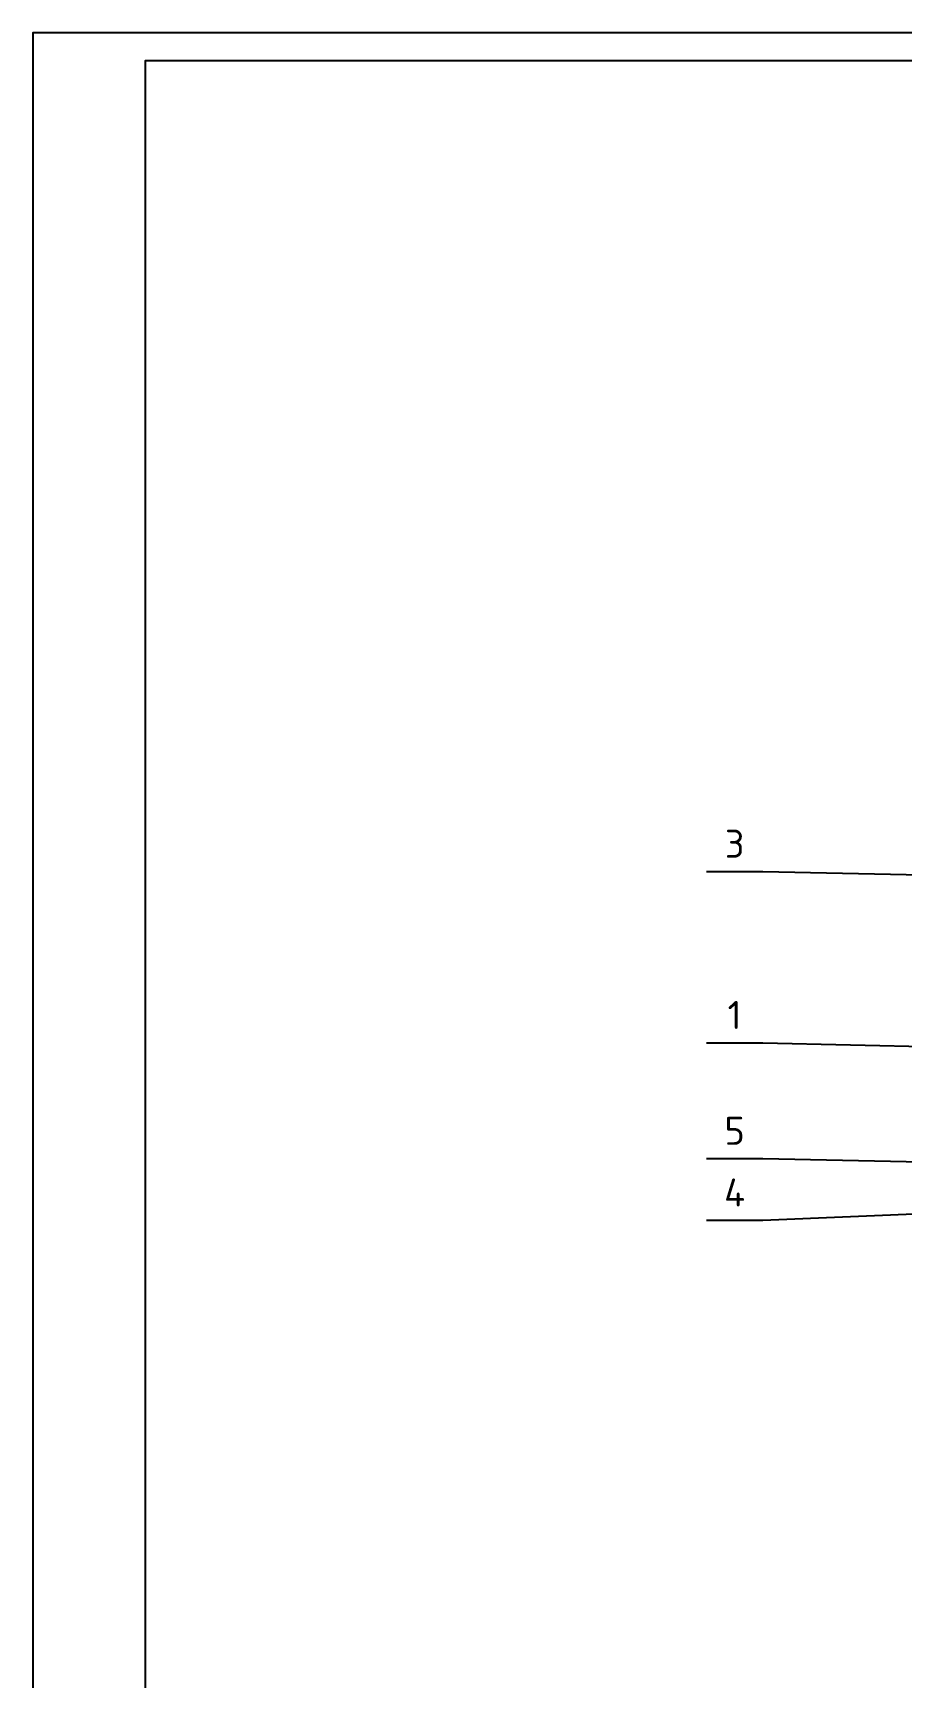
# Model space of a CAD drawing. Header units: millimetres. Extents: x 0 to 1682, y 0 to 1188.
# Drawn here: x 0 to 309, y 602 to 1188 of the extents above; entities that cross this region are included whole.
import ezdxf
from ezdxf.enums import TextEntityAlignment as Align

# ---------------------------------------------------------------- set-up
doc = ezdxf.new("R2010")
doc.units = ezdxf.units.MM
doc.header["$LTSCALE"] = 0.7
for name, color, linetype in [('00_РАМКА', 7, 'Continuous'), ('08_ТЕКСТ', 7, 'Continuous'), ('09_РАЗМЕРЫ', 7, 'Continuous')]:
    doc.layers.add(name, color=color, linetype=linetype)
doc.styles.add('ГОСТ', font='isocpeur.ttf')

msp = doc.modelspace()

# ---------------------------------------------------------------- linework, layer by layer
at = {"layer": '00_РАМКА'}
for points in [[(0, 0), (1682, 0), (1682, 1188), (0, 1188)], [(40, 10), (1672, 10), (1672, 1178), (40, 1178)]]:
    msp.add_lwpolyline(points, close=True, dxfattribs=at)
at = {"layer": '09_РАЗМЕРЫ'}
for p, q in [((260, 889), (240, 889)), ((535, 883), (260, 889)), ((260, 827.98), (240, 827.98)), ((516.22, 821.98), (260, 827.98)), ((260, 786.7), (240, 786.7)), ((541.88, 780.7), (260, 786.7)), ((476.25, 774), (260, 764.7)), ((260, 764.7), (240, 764.7))]:
    msp.add_line(p, q, dxfattribs=at)

# ---------------------------------------------------------------- texts
at = {"layer": '08_ТЕКСТ', "style": 'ГОСТ'}
for s, p in [('3', (250, 891)), ('1', (250, 829.98)), ('5', (250, 788.7)), ('4', (250, 766.7))]:
    msp.add_text(s, height=10, dxfattribs=at).set_placement(p, align=Align.BOTTOM_CENTER)

doc.saveas('drawing.dxf')
